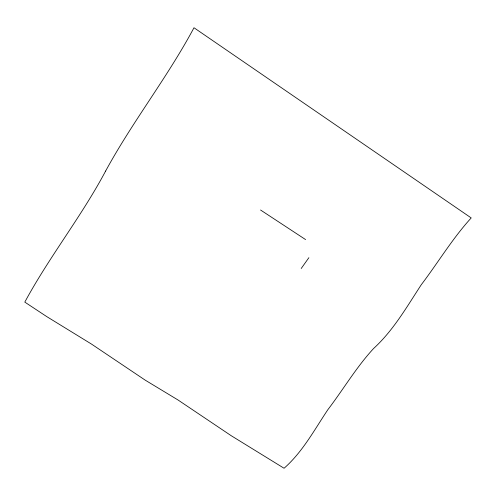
<?xml version="1.0" encoding="UTF-8"?>
<svg xmlns="http://www.w3.org/2000/svg" width="496" height="496" viewBox="0 0 496 496"><rect width="100%" height="100%" fill="white"/><g stroke="black" fill="none" stroke-linecap="round" stroke-linejoin="round"><path stroke-width="0.74" d="M301.202 268.497L308.89 257.684M305.604 239.593L260.543 210.006M105.611 171.064C81.48 216.479 49.234 256.872 24.8 302.114L46.729 316.591L91.524 344.1L145.278 380.19L178.039 399.999L231.217 435.711L284.072 468.255C302.628 451.949 314.315 429.927 327.875 409.659C343.325 389.422 356.246 367.288 373.581 348.521C393.409 330.392 406.763 306.931 421.309 284.673C438.123 262.545 452.402 238.52 471.2 217.93L193.986 27.745C167.462 77.333 132.457 121.663 105.611 171.064"/></g></svg>
